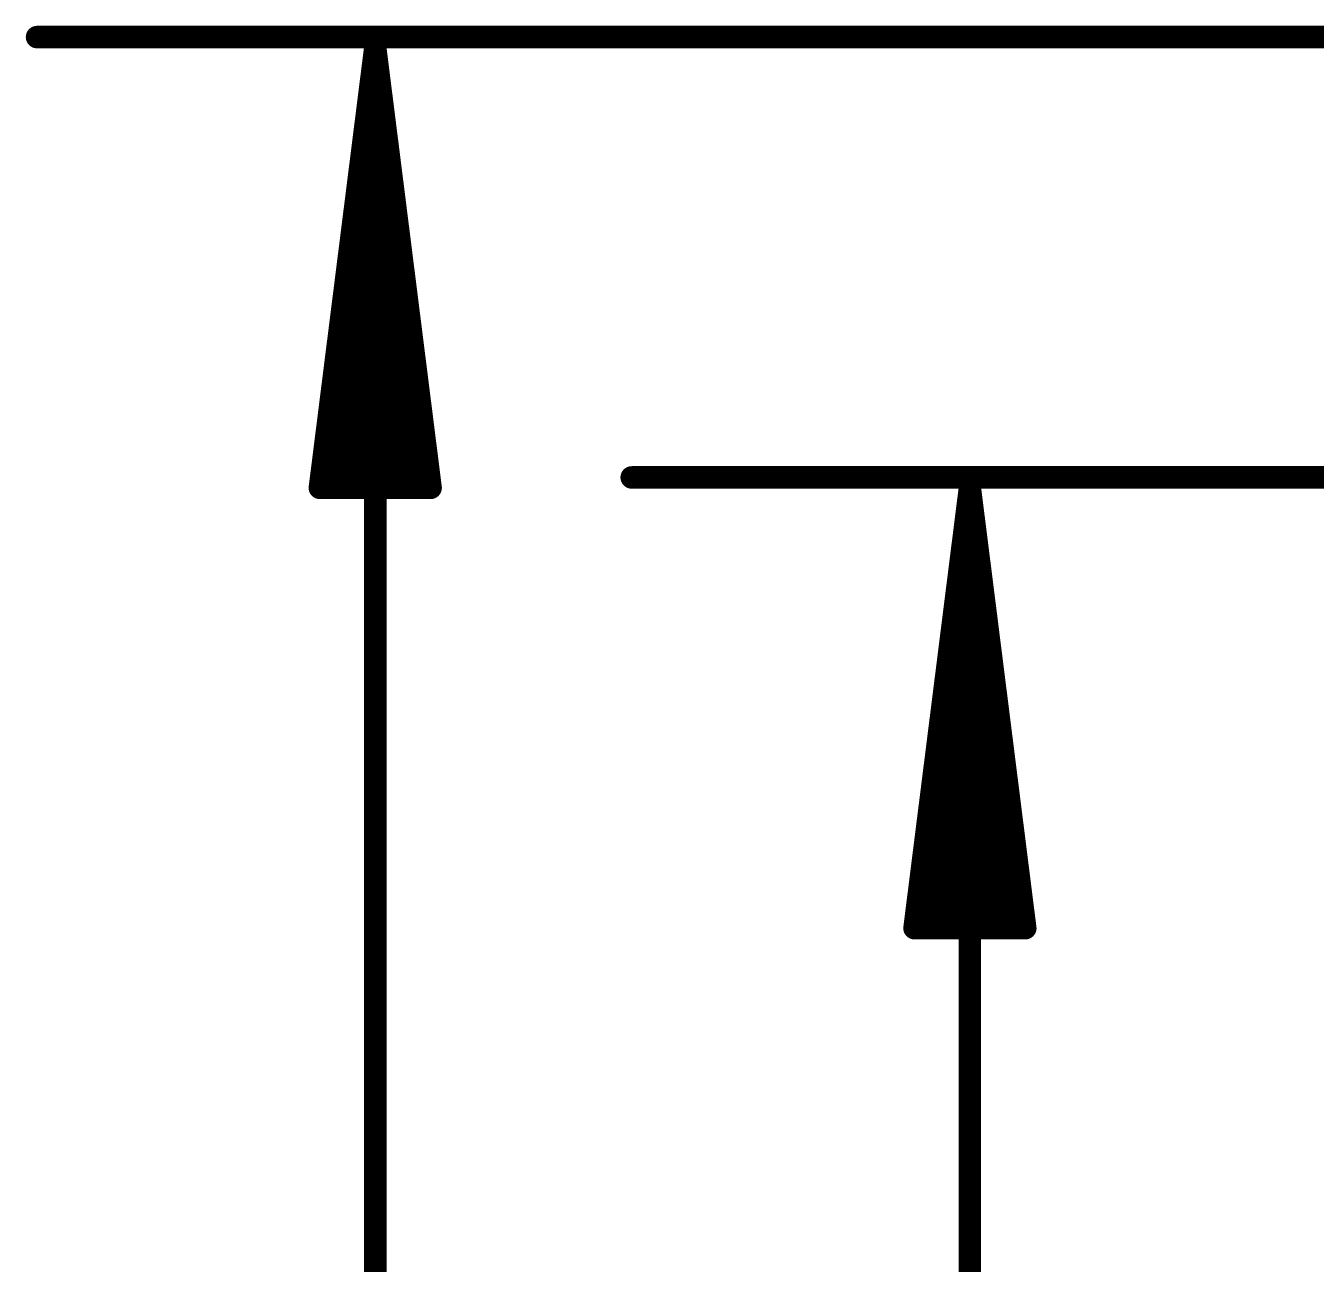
# Model space of a CAD drawing. Extents: x -8.1 to 51, y -8.2 to 25.5.
# Drawn here: x -7.73 to -0.29, y 18.32 to 25.46 of the extents above; entities that cross this region are included whole.
import ezdxf

# ---------------------------------------------------------------- set-up
doc = ezdxf.new("R2010")
doc.units = 0
doc.layers.add('47', color=253, linetype='CONTINUOUS')

msp = doc.modelspace()

# ---------------------------------------------------------------- linework, layer by layer
at = {"layer": '47', "const_width": 0.13}
for points in [[(12.319, 25.4), (-7.665, 25.4)], [(-5.715, 25.335), (-6.0342, 22.8)], [(-5.715, 25.335), (-5.975, 22.8)], [(-5.715, 25.335), (-5.845, 22.8)], [(-5.715, 0.065), (-5.715, 25.335)], [(-5.3958, 22.8), (-5.715, 25.335)], [(-5.585, 22.8), (-5.715, 25.335)], [(-5.455, 22.8), (-5.715, 25.335)], [(12.7, 22.86), (-4.236, 22.86)], [(-6.0342, 22.8), (-5.3958, 22.8)], [(-2.286, 22.795), (-2.6052, 20.26)], [(-2.286, 22.795), (-2.546, 20.26)], [(-2.286, 22.795), (-2.416, 20.26)], [(-2.286, 2.605), (-2.286, 22.795)], [(-1.9668, 20.26), (-2.286, 22.795)], [(-2.156, 20.26), (-2.286, 22.795)], [(-2.026, 20.26), (-2.286, 22.795)], [(-2.6052, 20.26), (-1.9668, 20.26)]]:
    msp.add_lwpolyline(points, dxfattribs=at)
at = {"layer": '47', "const_width": 0.065}
for points in [[(-7.665, 25.4325, 1), (-7.665, 25.3675)], [(-5.6825, 25.335, 1), (-5.7475, 25.335)], [(-5.6828, 25.3391, 1), (-5.7472, 25.3309)], [(-5.6825, 25.3333, 1), (-5.7475, 25.3367)], [(-5.6825, 25.3367, 1), (-5.7475, 25.3333)], [(-5.6827, 25.3383, 1), (-5.7473, 25.3317)], [(-5.6827, 25.3317, 1), (-5.7473, 25.3383)], [(-5.6828, 25.3309, 1), (-5.7472, 25.3391)], [(-4.236, 22.8925, 1), (-4.236, 22.8275)], [(-6.0342, 22.8325, 1), (-6.0342, 22.7675)], [(-5.3958, 22.7675, 1), (-5.3958, 22.8325)], [(-2.2535, 22.795, 1), (-2.3185, 22.795)], [(-2.2538, 22.7991, 1), (-2.3182, 22.7909)], [(-2.2535, 22.7933, 1), (-2.3185, 22.7967)], [(-2.2535, 22.7967, 1), (-2.3185, 22.7933)], [(-2.2537, 22.7983, 1), (-2.3183, 22.7917)], [(-2.2537, 22.7917, 1), (-2.3183, 22.7983)], [(-2.2538, 22.7909, 1), (-2.3182, 22.7991)], [(-6.0665, 22.8041, 1), (-6.002, 22.7959)], [(-6.0073, 22.8033, 1), (-5.9427, 22.7967)], [(-5.8775, 22.8017, 1), (-5.8125, 22.7983)], [(-5.6175, 22.7983, 1), (-5.5525, 22.8017)], [(-5.4873, 22.7967, 1), (-5.4227, 22.8033)], [(-5.428, 22.7959, 1), (-5.3635, 22.8041)], [(-2.6052, 20.2925, 1), (-2.6052, 20.2275)], [(-1.9668, 20.2275, 1), (-1.9668, 20.2925)], [(-2.6375, 20.2641, 1), (-2.573, 20.2559)], [(-2.5783, 20.2633, 1), (-2.5137, 20.2567)], [(-2.4485, 20.2617, 1), (-2.3835, 20.2583)], [(-2.1885, 20.2583, 1), (-2.1235, 20.2617)], [(-2.0583, 20.2567, 1), (-1.9937, 20.2633)], [(-1.999, 20.2559, 1), (-1.9345, 20.2641)]]:
    msp.add_lwpolyline(points, format="xyb", dxfattribs=at)

doc.saveas('drawing.dxf')
